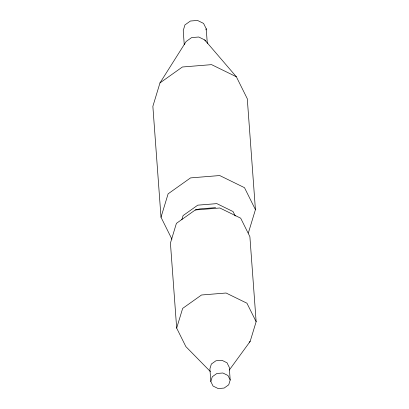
<?xml version="1.0" encoding="UTF-8"?>
<svg xmlns="http://www.w3.org/2000/svg" width="409" height="409" viewBox="0 0 409 409"><rect width="100%" height="100%" fill="white"/><g stroke="black" fill="none" stroke-linecap="round" stroke-linejoin="round"><path stroke-width="0.61" d="M248.324 233.069L255.431 209.643L247.281 98.738L236.356 76.769L204.776 39.964L198.738 37.014L191.632 37.587L186.172 41.467L159.97 82.925L152.864 106.35L161.008 217.256L171.938 239.224M205.875 29.898L206.223 28.753L203.564 23.405L197.527 20.45L190.415 21.023L184.955 24.903L183.222 30.609L184.254 44.622M161.008 217.256L168.114 193.83L190.538 177.9L219.715 175.548L244.5 187.675L255.431 209.643M181.841 219.705L183.094 215.584L197.757 205.165L216.836 203.626L233.043 211.555L235.241 215.978M210.349 371.551L185.87 346.602L176.673 328.11L182.654 308.396L201.525 294.991L226.08 293.013L246.939 303.212L256.136 321.704L250.155 341.418L229.291 370.058M210.819 381.556L212.276 376.75L216.877 373.478L222.864 372.998L227.951 375.482L230.19 379.992L228.733 384.797L224.132 388.069L218.145 388.55L213.063 386.06L210.819 381.556L209.889 368.857L211.346 364.051L215.947 360.784L221.934 360.298L227.021 362.788L229.26 367.297L230.19 379.992M159.97 82.925L182.394 66.994L211.571 64.642L236.356 76.769M215.62 207.644L199.633 208.933L195.282 209.965L176.407 223.37L170.43 243.084L176.673 328.11M249.132 342.144L250.155 341.418M195.282 209.965L219.838 207.982L240.696 218.186L249.889 236.678L256.136 321.704M204.776 39.964L205.313 41.038M206.223 28.753L207.302 43.405"/></g></svg>
